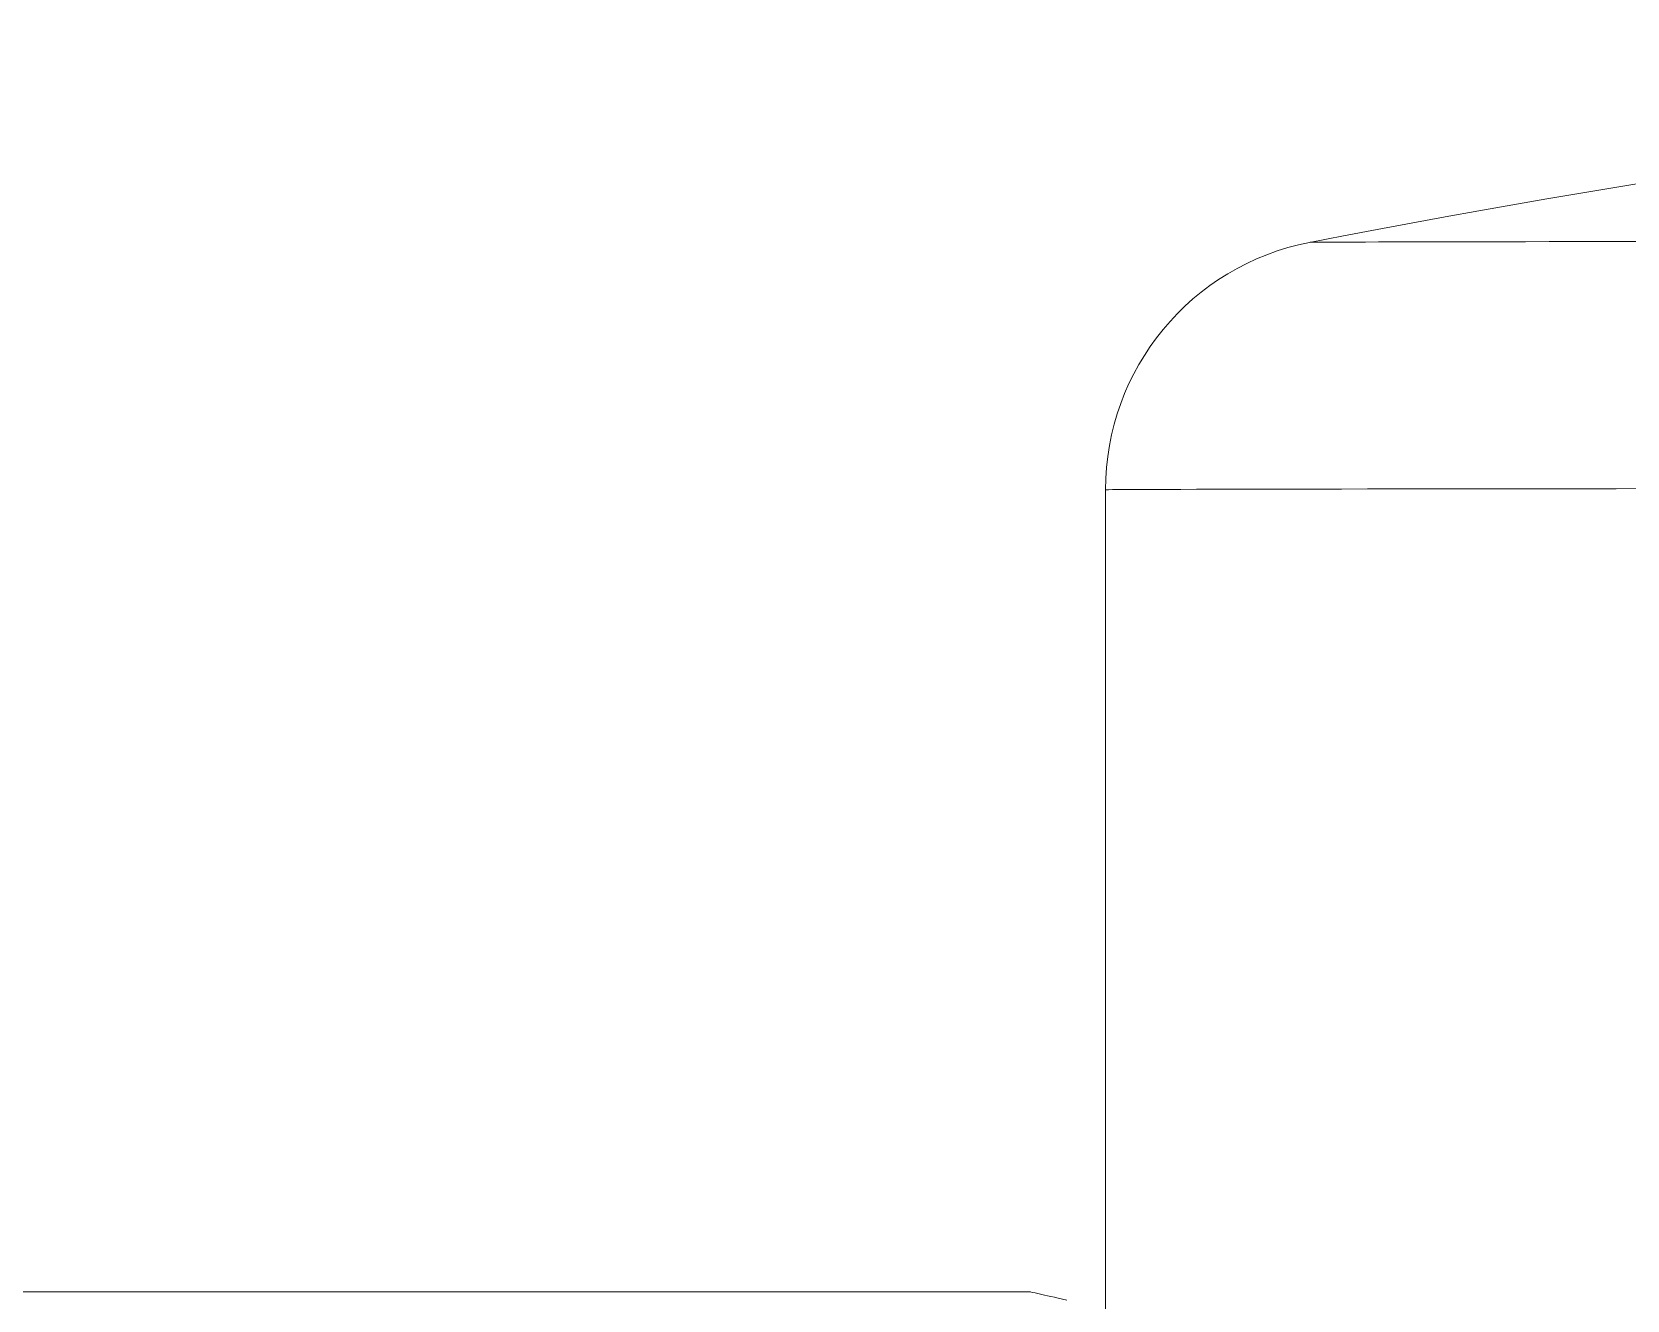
# Model space of a CAD drawing. Extents: x 6534 to 7663, y 0 to 827.
# Drawn here: x 6963.352 to 6966.516, y 658.453 to 660.969 of the extents above; entities that cross this region are included whole.
import ezdxf

# ---------------------------------------------------------------- set-up
doc = ezdxf.new("R2010")
doc.units = 0
doc.header["$LTSCALE"] = 30
doc.header["$MEASUREMENT"] = 0
doc.layers.add('1', color=7, linetype='CONTINUOUS')

msp = doc.modelspace()

# ---------------------------------------------------------------- linework, layer by layer
at = {"layer": '1', "color": 7, "linetype": 'Continuous', "lineweight": 18}
for p, q in [((6965.4814, 660.0607), (6965.4814, 658.0637)), ((6965.3314, 658.4692), (6955.9488, 658.4692))]:
    msp.add_line(p, q, dxfattribs=at)
for centre, major_axis, ratio, start_param, end_param in [((6970.2314, 638.1567), (22.8125, 0), 1, 1.570796, 1.762444), ((6965.9814, 660.0607), (0.5, 0), 1, 1.762444, 3.141593), ((6970.2314, 660.5516), (-4.3452, 0), 0.000742, 3.141593, 6.283185)]:
    msp.add_ellipse(centre, major_axis=major_axis, ratio=ratio, start_param=start_param, end_param=end_param, dxfattribs=at)
at = {"layer": '1', "color": 7, "linetype": 'Continuous', "lineweight": 13}
msp.add_ellipse((6970.2314, 660.0607), major_axis=(-4.75, 0), ratio=0.000742, start_param=3.141593, end_param=6.283185, dxfattribs=at)
at = {"layer": '1', "color": 7, "linetype": 'Continuous', "lineweight": 18}
msp.add_open_spline([(6965.4046, 658.4529), (6965.3804, 658.4584), (6965.3439, 658.4666), (6965.3314, 658.4693), (6965.3314, 658.4692)], degree=3, dxfattribs=at)

doc.saveas('drawing.dxf')
